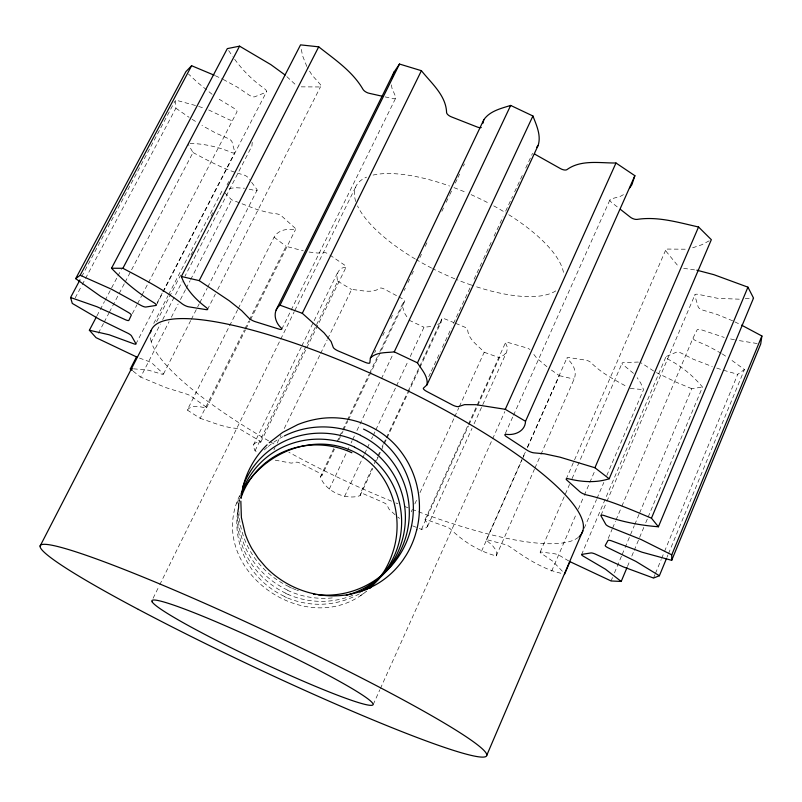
<?xml version="1.0" encoding="UTF-8"?>
<svg xmlns="http://www.w3.org/2000/svg" width="802" height="802" viewBox="0 0 802 802"><rect width="100%" height="100%" fill="white"/><g stroke="black" fill="none" stroke-linecap="round" stroke-linejoin="round"><path stroke-width="0.6" stroke-dasharray="4.01 3.01" d="M301.251 347.076L253.703 444.418L253.562 446.945L255.046 450.824L258.164 452.528M252.229 142.275L251.928 145.984L185.001 276.189M398.784 296.84L402.053 298.595A3.85 1.213 25.5 0 1 404.669 301.291L402.393 304.148L402.193 305.813L404.91 313.732L407.887 318.344M333.782 448.629L320.379 476.849C325.101 491.175 346.053 500.699 360.128 495.616L360.429 493.27L372.068 468.368M419.235 528.508L421.441 529.39L425.531 528.147L427.516 526.483L427.687 523.586L425.1 520.017A4.01 0.782 24.5 0 1 427.737 520.117L445.902 526.643A4.04 0.792 24.4 0 1 450.674 529.21C463.335 541.571 479.085 551.465 496.248 555.946L496.709 552.839L495.676 549.731L492.288 545.29L486.804 540.658A4.13 0.822 24 0 1 488.177 540.027L504.638 544.428A4.17 0.832 23.9 0 1 510.012 546.884C526.032 557.981 543.014 569.53 562.262 573.55M329.893 255.046L344.379 264.941A3.9 1.233 26.4 0 1 345.762 267.397C338.294 267.166 335.617 275.176 337.762 281.211L315.848 326.143M419.847 367.697L440.99 322.414L441.872 318.895A3.85 1.213 24.9 0 1 445.651 319.226L453.661 322.534M540.939 454.433L574.082 379.156C577.38 371.667 572.999 363.737 567.335 358.825A4.01 1.293 23.2 0 1 568.949 357.562L585.671 360.148A4.05 1.313 23 0 1 590.894 362.494C601.189 373 614.462 379.777 627.184 386.825M239.648 495.586C204.721 568.748 305.783 641.219 366.293 591.415M474.072 423.837L506.663 351.988L507.506 347.667L505.531 343.015A3.9 1.233 24 0 1 508.358 342.544L526.453 347.857A3.93 1.253 23.8 0 1 530.002 349.532M236.931 503.536L240.309 495.225M667.033 557.2L667.986 554.884M668.467 553.721L744.436 369.542L729.609 358.755M653.54 578.052L654.973 574.573M655.455 573.42L661.189 559.525M661.67 558.372L664.056 552.588M664.537 551.425L737.72 374.333L744.436 369.542M627.455 566.513L629.861 560.758M631.786 556.157L633.71 551.555M634.192 550.403L643.816 527.395M645.74 522.794L647.665 518.192M648.146 517.039L702.512 387.045C692.898 375.597 681.169 365.973 667.865 359.116A4.381 1.504 21.8 0 1 666.422 356.419L676.176 352.278A4.441 1.544 21.6 0 1 681.68 353.321L693.118 359.156L712.296 366.564M611.074 580.959L612.527 577.5M614.452 572.899L621.71 555.626M622.192 554.473L624.608 548.718M625.089 547.566L634.272 525.701M634.763 524.548L639.114 514.182M639.595 513.039L691.805 388.709L702.512 387.045M608.197 538.493L612.106 529.26M612.588 528.107L615.525 521.19M616.006 520.037L621.38 507.345M621.871 506.192L693.149 337.792L697.068 329.983A4.682 1.714 21.2 0 1 701.951 329.983L724.276 337.452M601.009 515.225L606.392 502.583M606.883 501.43L695.003 294.615M584.237 528.237L596.498 499.596M596.979 498.453L603.846 482.413M606.783 475.536L643.555 389.612L640.768 383.176L637.119 377.602M581.55 554.693L665.85 357.02M551.636 571.204L576.357 513.751M578.332 509.15L583.766 496.518M584.267 495.365L595.144 470.082M566.152 479.205L665.6 250.234M540.217 552.057L569.53 484.438M572.016 478.704L622.182 362.945M496.248 555.946L534.413 469.26M534.914 468.117L540.438 455.576M486.293 539.997L525.34 451.847M527.375 447.265L566.934 357.973M481.571 551.215L521.972 460.017M522.473 458.874L525.5 452.037M527.526 447.476L559.335 375.657L548.819 368.228M505.33 433.521L512.989 416.408M513.501 415.276L609.991 199.728M373.201 704.577L379.857 689.75M380.369 688.607L492.057 440.057M492.578 438.925L504.869 411.556M427.516 526.483L472.007 428.408M425.12 519.576L467.967 425.291M468.478 424.158L476.739 405.982M477.26 404.85L505.651 342.364M421.441 529.39L468.448 425.932M468.959 424.799L477.23 406.604M477.741 405.471L499.435 357.722L504.137 354.905L506.663 351.988M411.205 511.887L412.238 509.631M414.824 503.967L416.9 499.435M420.007 492.649L454.173 417.922M454.694 416.789L458.834 407.737M459.356 406.604L484.207 352.258C478.182 345.482 468.167 339.537 467.636 329.562A3.86 1.213 24.7 0 0 463.957 326.795L454.804 323.005M428.719 376.78L430.824 372.238M431.356 371.105L440.318 351.817M442.423 347.276L451.386 327.998M453.491 323.457L471.416 284.89M474.052 279.216L483.015 259.928M483.546 258.795L491.446 241.773M494.082 236.109L503.044 216.821M505.681 211.147L512.538 196.4M514.643 191.858L523.084 173.713M525.721 168.039L532.568 153.292M374.183 463.837L377.351 457.04M377.882 455.907L379.998 451.376M382.113 446.844L383.176 444.589M383.697 443.456L385.812 438.925M386.343 437.792L407.496 392.499M408.028 391.366L419.135 367.587M419.657 366.454L441.872 318.895M360.128 495.616L372.81 468.448M376.509 460.518L378.103 457.13M378.624 455.997L380.739 451.466M381.271 450.333L383.907 444.679M384.439 443.546L386.554 439.015M387.085 437.882L419.326 368.83M344.599 496.398L362.073 459.185M362.604 458.052L364.188 454.674M364.72 453.541L366.835 449.03M367.366 447.907L369.481 443.396M371.597 438.884L372.659 436.629M373.191 435.506L375.306 430.995M375.837 429.862L395.947 387.015M396.479 385.882L408.118 361.07M410.233 356.559L423.997 327.246L431.757 326.434M329.251 489.15L346.815 451.977M347.346 450.854L348.94 447.476M351.075 442.965L352.138 440.709M352.669 439.586L354.795 435.085M356.93 430.574L380.87 379.887M381.401 378.755L393.11 353.973M374.684 352.609L375.757 350.344M382.744 335.657L384.358 332.269M390.805 318.705L392.419 315.316M404.248 290.464L405.321 288.199M408.007 282.555L409.622 279.166M411.767 274.645L413.381 271.256M419.827 257.693L421.441 254.304M425.2 246.394L427.356 241.873M441.862 211.367L443.476 207.979M446.163 202.325L449.391 195.548M449.932 194.415L451.536 191.026M455.305 183.117L457.451 178.595M457.992 177.463L459.596 174.074M463.366 166.164L464.438 163.909M337 441.852L339.146 437.341M339.677 436.218L346.644 421.541M347.186 420.408L369.161 374.133M369.692 373L377.732 356.068M379.877 351.557L402.393 304.148M320.379 476.849L322.123 475.185L334.444 449.21M338.735 440.178L343.025 431.145M343.557 430.012L347.847 420.98M348.389 419.857L404.669 301.291M273.923 449.822L275.016 447.576M277.191 443.095L280.991 435.245M284.249 428.519L320.108 354.534M320.65 353.411L327.166 339.958M327.707 338.845L351.617 289.522C360.83 289.943 371.817 293.913 380.108 288.139A3.86 1.213 25.8 0 1 384.609 289.251L397.692 296.259M148.47 282.655L236.911 111.959A4.692 1.724 29.2 0 0 233.853 108.2L216.62 97.664M301.793 345.953L337.863 272.109M255.046 450.824L315.306 327.266M260.85 442.012L306.264 348.84M306.815 347.727L346.203 266.906M153.102 598.272L159.187 585.911M159.748 584.788L294.274 311.647M294.825 310.524L356.278 185.753M281.743 329.181L290.595 311.236M291.146 310.113L395.697 98.115M206.515 407.867L245.462 329.833M246.024 328.72L249.913 320.92M250.475 319.808L295.547 229.512M237.683 309.672L187.277 410.043L200.179 418.343L244.249 330.113M244.81 328.99L248.71 321.181M249.272 320.058L286.083 246.344L303.306 250.836M238.244 308.559L274.094 237.181C278.104 229.943 287.116 228.45 294.615 229.733A4.01 1.293 27.2 0 0 294.615 227.708L282.124 216.46A4.06 1.323 27.5 0 0 276.991 213.893L268.419 212.68L256.58 209.362L231.588 199.788L224.049 191.979M207.447 309.622L215.367 294.013M217.633 289.552L320.569 86.656M163.448 374.093L190.696 320.569M191.267 319.457L199.217 303.838M199.788 302.725L207.167 288.229M207.728 287.116L257.131 190.114M187.277 410.043C191.658 404.429 199.788 406.694 205.653 407.887A4.14 0.822 26.4 0 0 205.332 406.444L191.588 396.579A4.18 0.832 26.5 0 0 186.275 393.982L166.054 387.677L140.661 377.12L169.072 321.702M171.347 317.271L178.164 303.968M180.44 299.537L185.553 289.562M186.124 288.449L190.104 280.7M190.665 279.587L231.588 199.788M153.753 323.437L168.049 295.687M168.62 294.575L222.375 190.244M156.58 321.792L180.64 275.056M190.956 255.026L192.67 251.688M211.006 216.079L212.72 212.741M227.046 184.921L228.76 181.583M268.63 440.869A238.044 54.145 25.2 0 1 151.247 341.852L160.4 324.038M162.686 319.587L182.134 281.753M135.849 344.128L154.806 307.427M157.102 302.976L162.275 292.971M162.846 291.858L234.655 152.821M156.38 305.071L162.696 292.84M163.267 291.727L266.615 91.578M132.35 313.672L136.952 304.81M137.533 303.697L141.563 295.948M142.134 294.835L147.889 283.768M98.365 333.241L103.588 323.266M104.17 322.153L108.821 313.281M109.393 312.178L124.49 283.357M125.072 282.244L193.001 152.53L188.239 144.28M96.942 315.858L104.501 301.482M105.082 300.369L117.292 277.131M117.874 276.028L121.363 269.392M75.208 297.903L81.644 285.773M82.225 284.67L175.879 108.21L175.548 100.06L197.533 106.064M81.724 276.57L174.956 101.162M253.703 444.418L255.988 442.514L260.51 442.293A4.02 0.782 25.9 0 0 258.805 440.348L242.294 430.494A4.05 0.792 26.1 0 0 237.252 428.418C224.359 427.666 212.329 422.243 200.179 418.343M440.99 322.414L436.91 325.081M360.329 595.706L366.434 591.505M623.465 194.645L620.247 196.44L611.034 198.956A5.253 2.236 22.8 0 0 611.726 202.535L618.502 207.868M709.189 240.821L701.68 244.79L692.627 247.798M229.292 188.38L236.039 187.728L244.56 188.219M685.229 249.211L667.956 249.071A5.113 2.075 21.7 0 0 666.272 251.547L677.409 265.191A5.063 2.025 21.5 0 0 678.923 266.555M745.238 298.725L752.346 298.174M133.453 368.81L148.34 370.173L161.643 374.093A4.311 0.882 26.8 0 0 162.856 373.321L153.152 364.148A4.371 0.902 27 0 0 147.929 361.151L138.535 357.742M301.201 86.847L319.096 86.957A5.123 2.085 28.6 0 0 320.038 84.12L311.918 74.957L307.427 67.619M739.314 299.186L717.86 298.344L698.472 294.404A4.912 1.895 21.2 0 0 694.863 295.607L698.141 306.795A4.852 1.845 21.2 0 0 703.013 310.184L716.597 314.254L732.647 320.81M190.044 143.388C204.37 143.748 218.545 146.936 231.718 152.57A4.391 1.514 28.7 0 0 234.785 151.999L232.019 141.924A4.451 1.554 28.8 0 0 227.758 138.325L215.939 133.142L201.944 125.453M630.242 388.489L643.555 389.612M683.645 268.349L695.635 270.023M757.188 343.527L735.715 340.038M309.061 252.028L317.682 253.051L323.888 252.48A3.93 1.253 26.6 0 1 328.86 254.344M734.492 339.797L728.637 338.534M385.09 96.882L392.368 98.516A5.263 2.236 27.5 0 0 395.667 96.821L391.957 88.17L391.396 84.581M249.141 189.152L255.176 190.535A4.18 1.383 28 0 0 256.68 189.122L250.495 180.771M559.335 375.657L574.082 379.156M275.196 460.168L291.286 463.125L296.59 462.163A3.97 0.772 25.5 0 1 301.071 463.636L319.206 472.889A3.96 0.762 25.4 0 1 322.123 475.185M723.464 370.213L737.72 374.333M198.625 106.405L204.159 108.28M716.687 368.048L721.088 369.522M484.207 352.258L499.435 357.722M208.64 109.954L228.53 119.368A4.622 1.664 29.1 0 0 233.081 119.839M412.629 525.861L418.143 528.067M691.805 388.709L676.407 382.303L656.437 372.619M284.179 596.477L286.545 597.57M215.297 75.709L222.084 78.847M289.051 586.904L291.557 588.067M287.367 590.222L289.823 591.355A85.774 85.583 42.5 0 0 334.825 597.62M285.743 593.41L288.159 594.523M409.08 320.178L423.997 327.246M734.873 321.893L740.457 324.599M223.156 79.408L237.362 87.147L249.101 95.077A4.862 1.845 29.2 0 0 254.866 96.731L265.903 92.31A4.922 1.905 29.2 0 0 264.62 88.771C252.45 80.23 241.793 69.573 233.312 57.353M193.001 152.53C209.212 161.202 225.562 170.235 243.497 174.826A4.241 1.424 28.2 0 1 248.43 177.984L249.803 179.849M653.68 371.035L642.813 363.897A4.231 1.414 22.2 0 0 640.968 362.895M721.249 353.351L708.808 346.434L696.337 340.98A4.611 1.664 21.3 0 1 693.149 337.792M568.778 560.979L560.267 555.926A4.361 0.902 23.5 0 0 554.623 553.791L541.21 552.037A4.301 0.872 23.6 0 0 541.32 553.42L552.638 561.129L563.184 572.087M337.762 281.211L351.617 289.522M192.099 119.277L197.021 122.365M722.271 353.943L728.557 358.073M175.879 108.21L189.122 117.343M212.129 94.305L198.014 82.877L188.49 74.045M397.802 517.049L399.627 518.423M274.094 237.181L286.083 246.344M133.132 371.176L140.661 377.12M546.944 366.745L536.708 358.083L532.378 352.559M395.045 514.734L389.191 509.35L386.734 504.729A3.97 0.762 24.9 0 0 382.795 502.222L364.098 494.082A3.96 0.762 25 0 0 360.429 493.27M286.845 76.631L294.785 84.009A5.073 2.035 28.9 0 0 296.82 85.493M633.51 373.371L623.054 364.699A4.17 1.383 22.4 0 1 623.244 362.674L637.239 362.083A4.231 1.414 22.2 0 1 638.923 362.233M228.65 50.556L232.64 56.381M306.845 66.516L302.464 55.478L300.981 47.228M150.345 337.772L151.247 341.852M555.786 290.885A114.095 41.744 25.2 0 1 472.167 285.362M471.145 285.021A114.095 41.744 25.2 0 1 456.859 279.647M454.814 278.805A114.095 41.744 25.2 0 1 432.649 268.59M431.656 268.089A114.095 41.744 25.2 0 1 416.278 259.607M415.346 259.056A114.095 41.744 25.2 0 1 357.502 205.843M355.767 201.513A114.095 41.744 25.2 0 1 354.604 190.746L355.236 188.159A114.095 41.744 25.2 0 1 366.594 177.132M373.05 175.087A114.095 41.744 25.2 0 1 449.601 186.034M453.962 187.628A114.095 41.744 25.2 0 1 466.072 192.46M471.095 194.655A114.095 41.744 25.2 0 1 489.862 203.788M493.691 205.853A114.095 41.744 25.2 0 1 506.663 213.402M508.749 214.695A114.095 41.744 25.2 0 1 563.766 274.474M578.412 537.25A238.044 54.145 25.2 0 1 412.709 509.571M408.078 507.786A238.044 54.145 25.2 0 1 402.273 505.511M397.932 503.776A238.044 54.145 25.2 0 1 395.807 502.924M391.566 501.2A238.044 54.145 25.2 0 1 288.84 452.258M273.943 443.927A238.044 54.145 25.2 0 1 269.693 441.481M284.259 596.307A81.814 79.328 22.6 0 1 239.477 502.794M359.296 593.881A82.576 82.456 50.2 0 1 286.565 597.53M352.74 595.325A84.14 83.989 45.6 0 1 288.169 594.482M285.823 593.229A83.358 80.741 22.6 0 1 239.547 500.468M287.447 590.041A84.952 82.205 22.7 0 1 239.547 498.924M289.141 586.723A86.616 83.719 22.8 0 1 239.567 498.212M264.289 449.962A86.616 83.719 22.8 0 1 267.547 447.035M268.219 446.473A86.616 83.719 22.8 0 1 283.557 436.348M298.454 590.653A87.468 87.238 40.3 0 1 296.72 590.051M295.848 589.731A87.468 87.238 40.3 0 1 292.429 588.387"/><path stroke-width="1.2" d="M666.552 558.352L659.384 575.736L635.745 561.32L608.798 548.147A4.772 1.063 22.9 0 1 605.269 545.41L607.976 540.518A4.852 1.093 22.9 0 1 612.708 541.28L641.981 552.187L671.695 560.327L671.755 554.854L761.9 335.988L741.569 325.141M240.841 501.14L241.392 517.581L245.171 533.681A92.721 89.102 -25.9 0 0 252.059 548.929L258.264 558.362L265.652 566.984A91.588 89.824 -2.4 0 0 278.645 578.192C294.164 589.28 313.041 595.615 332.118 595.866A91.388 88.731 69 0 0 348.85 594.472L354.283 593.31A91.588 87.779 78.1 0 0 369.862 587.806L374.755 585.31A89.543 84.33 84.8 0 0 403.045 559.956L406.063 555.355A86.796 79.929 89.7 0 0 415.215 535.245L416.719 529.871M241.131 498.192L241.382 495.686A85.243 78.807 -38.5 0 1 265.201 446.654L267.076 444.829M620.437 209.382L630.121 217.001A5.223 2.195 22.4 0 0 637.029 219.417C657.8 216.169 678.462 222.515 698.552 226.986L711.334 239.688L609.169 478.774L594.924 467.746L560.057 457.19L544.448 453.812L533.962 452.859A5.434 1.414 23.6 0 1 526.894 450.072L506.914 436.93A5.464 1.444 23.9 0 1 505.721 434.263C514.503 435.697 525.18 431.406 525.531 421.301L505.28 409.311L475.967 404.699L464.548 404.639L458.483 406.574A5.524 1.484 24.5 0 1 451.867 404.679L427.105 391.647A5.544 1.494 24.8 0 1 423.446 388.118L426.975 384.84L538.122 145.483C541.38 135.508 536.458 125.182 532.919 115.989L510.673 105.433C501.12 108.43 489.852 110.977 483.817 119.729L370.374 358.073L369.852 362.775A5.544 1.494 25.5 0 1 364.709 362.143L338.835 351.236A5.534 1.484 25.8 0 1 333.231 347.346L331.106 341.532L324.058 332.86L302.294 313.301L280.018 305.191C272.089 311.306 274.775 322.404 281.512 328.249A5.474 1.444 26.5 0 1 278.585 328.97L255.517 321.762A5.434 1.414 26.7 0 1 248.891 318.083L241.673 310.655L229.302 300.8L199.197 280.62L181.362 276.479L300.55 44.872L318.715 46.827C334.745 59.508 352.68 71.398 363.085 89.523A5.223 2.195 27.9 0 0 369.331 93.333L382.664 96.33M761.9 335.988L760.707 344.018L671.695 560.327M426.975 384.84C428.428 376.479 421.461 369.451 417.471 362.845L394.253 351.867C386.343 352.89 376.399 351.827 370.374 358.073M482.994 123.177L483.817 119.729M534.613 153.814A5.323 2.316 24.5 0 0 536.738 155.277L560.217 168.47A5.313 2.296 24 0 0 566.844 169.693C580.909 159.397 599.776 163.147 615.986 163.006L634.873 175.698L631.866 184.721L629.77 187.828M392.148 77.844L394.123 71.949L399.496 64.04L421.411 70.696C431.336 83.218 446.102 95.418 446.594 112.661A5.313 2.296 26.3 0 0 451.686 116.992L476.829 126.866A5.323 2.316 25.8 0 0 481.28 127.498M671.755 554.854L641.229 539.586L610.974 527.475A5.023 1.183 22.9 0 1 605.761 524.328L601.009 515.907A5.093 1.213 22.9 0 1 604.347 515.606C621.75 521.821 640.006 525.32 658.412 526.774L753.529 298.073L747.935 287.166L713.9 274.675L696.838 270.194M569.851 561.611L611.074 580.959L621.199 581.46L626.974 567.656M658.412 526.774L651.455 518.182L747.935 287.166M486.794 755.253L582.833 530.844M564.628 574.072L570.021 561.47M594.924 467.746L698.552 226.986M525.531 421.301L634.873 175.698M505.28 409.311L615.986 163.006M417.471 362.845L532.919 115.989M394.253 351.867L510.673 105.433M302.294 313.301L421.411 70.696M276.078 310.093L394.123 71.949M280.018 305.191L399.496 64.04M199.197 280.62L318.715 46.827M132.19 370.434L130.305 368.95L136.601 356.74M40.1 546.082L151.067 330.625M137.363 357.321L96.05 337.672L89.383 330.244L96.36 316.97M239.577 46.155L227.317 48.621L111.528 268.239L122.886 268.289L239.577 46.155L270.845 64.621L285.081 74.997M241.191 493.41C259.738 455.877 307.407 433.702 347.386 449.02C387.867 463.636 406.263 513.491 392.619 552.799A69.934 55.268 -77.4 0 1 384.208 571.194L378.494 579.335L370.033 588.257M79.969 279.878L70.586 297.522L97.032 306.765L124.46 319.296A4.782 1.063 27.5 0 0 128.901 320.319L131.257 315.246A4.862 1.103 27.5 0 0 127.719 312.088L100.711 296.399L75.689 278.655L185.904 71.639L191.618 65.724L214.164 75.188M75.689 278.655L80.17 275.256L191.618 65.724M536.628 147.327L538.122 145.483M269.231 442.714L282.675 432.378L297.843 424.559A92.801 89.222 -26.5 0 1 314.173 419.636C345.451 412.86 379.968 424.779 399.727 450.112A91.408 88.771 69.2 0 1 408.93 464.218L411.386 469.29A91.629 87.839 78.4 0 1 416.85 485.29L418.012 490.814A89.563 84.35 84.9 0 1 416.739 529.881M659.384 575.736L653.54 578.052L623.354 566.904L596.337 554.543A4.591 0.982 23.1 0 0 590.863 552.959L582.021 554.352A4.521 0.962 23.2 0 0 583.786 556.468L605.44 569.189L621.199 581.46M609.169 478.774C595.906 483.075 581.64 482.032 568.287 478.734A5.313 1.343 23.2 0 0 566.994 480.238L579.766 491.646A5.253 1.303 23.1 0 0 586.272 494.854C608.868 499.927 630.192 509.22 651.455 518.182M130.305 368.95L132.4 368.85M89.383 330.244L109.202 334.775L133.012 343.517A4.531 0.962 27.2 0 0 135.839 343.567L131.538 335.958A4.601 0.992 27.3 0 0 126.866 332.74L100.06 319.667L72.28 303.417L70.586 297.522M80.17 275.256L111.558 289.241L140.15 304.95A5.033 1.183 27.5 0 0 145.954 307.006L155.819 305.482A5.113 1.223 27.5 0 0 154.004 302.755C138.295 293.321 124.14 281.512 111.528 268.239M122.886 268.289C143.277 279.036 163.989 289.582 182.204 303.848A5.263 1.313 27.3 0 0 188.841 306.845L206.074 309.612A5.323 1.343 27.2 0 0 206.525 307.717C195.728 299.607 186.024 289.382 181.362 276.479M580.718 534.914A238.044 54.145 25.2 0 1 579.104 536.648M150.445 332.85A238.044 54.145 25.2 0 1 386.694 380.669A238.044 54.145 25.2 0 1 581.39 533.962M354.584 447.275A82.576 82.456 50.2 0 1 365.912 589.781M241.121 494.744A83.358 80.741 22.6 0 1 241.653 493.13M241.923 492.328A83.358 80.741 22.6 0 1 354.654 447.135M357.451 441.441A84.14 83.989 45.6 0 1 359.948 592.026M240.931 498.012A81.814 79.328 22.6 0 1 351.888 452.769M242.685 487.255A84.952 82.205 22.7 0 1 357.522 441.3M360.429 435.376A85.774 85.583 42.5 0 1 348.88 594.583M348.018 594.833A85.774 85.583 42.5 0 1 346.284 595.325M284.339 435.947A86.616 83.719 22.8 0 1 360.499 435.235M363.527 429.08A87.468 87.238 40.3 0 1 318.214 594.813M315.467 594.513A87.468 87.238 40.3 0 1 313.652 594.272M152.169 601.881L151.869 601.109A122.245 9.203 25.2 0 1 314.584 668.056A122.245 9.203 25.2 0 1 323.046 689.479A122.245 9.203 25.2 0 1 152.169 601.881M138.295 609.37A246.705 18.727 25.2 0 0 486.233 756.306A246.705 18.727 25.2 0 0 165.793 586.483A246.705 18.727 25.2 0 0 138.295 609.37"/></g></svg>
